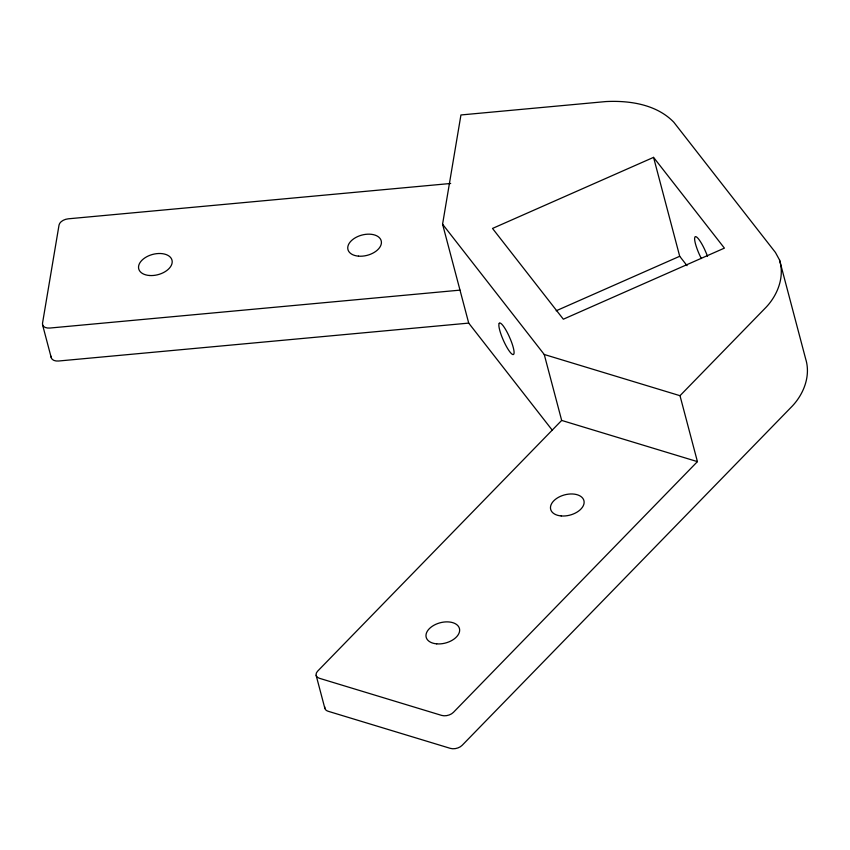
<?xml version="1.0" encoding="UTF-8"?>
<svg xmlns="http://www.w3.org/2000/svg" width="850" height="850" viewBox="0 0 850 850"><rect width="100%" height="100%" fill="white"/><g stroke="black" fill="none" stroke-linecap="round" stroke-linejoin="round"><path stroke-width="1.27" d="M552.479 430.461L468.711 323.106L442.574 224.198L460.944 114.963L605.891 101.564C629.638 100.385 656.508 104.359 673.774 122.177L775.434 252.461L779.524 259.962L805.651 358.87C810.9 375.562 803.951 393.656 792.381 405.992L462.145 745.322A8.596 5.238 -14.8 0 1 450.373 748.372L328.185 711.28A8.596 5.238 -14.8 0 1 324.796 706.934M544.244 354.482L561.669 420.421L317.666 671.128A8.596 5.238 -14.8 0 0 319.483 678.311L441.66 715.403A8.596 5.238 -14.8 0 0 453.433 712.343L697.425 461.635L680 395.696L544.244 354.482L442.574 224.198M680 395.696L766.254 307.084C777.814 294.737 784.763 276.654 779.524 259.962M653.565 157.367L492.511 228.438L563.338 319.207L724.402 248.126L653.565 157.367L679.702 256.275L687.034 265.668M556.176 310.781L679.702 256.275M450.681 183.472L68.319 218.811A8.596 5.238 -14.8 0 0 59.032 225.048L42.5 323.351A8.596 5.238 -14.8 0 0 49.948 328.036L459.999 290.137M468.711 323.106L58.661 361.006A8.596 5.238 -14.8 0 1 51.213 356.32M561.669 420.421L697.425 461.635M316.136 675.357L324.849 708.326M42.542 324.743L51.255 357.712M701.356 258.559A17.191 3.443 66.2 0 1 694.609 238.308L694.96 236.948A17.191 3.443 66.2 0 1 704.544 249.231L706.35 253.343A17.191 3.443 66.2 0 1 707.519 256.413M499.216 323.329L498.865 324.679A17.191 3.443 66.2 0 0 509.957 351.985A17.191 3.443 66.2 0 0 510.606 339.724L508.81 335.612A17.191 3.443 66.2 0 0 499.216 323.329M358.477 256.148A17.191 10.466 -14.8 0 0 381.225 240.869A17.191 10.466 -14.8 0 0 354.046 238.563A17.191 10.466 -14.8 0 0 358.477 256.148M149.26 275.485A17.191 10.466 -14.8 0 0 172.008 260.206A17.191 10.466 -14.8 0 0 144.829 257.901A17.191 10.466 -14.8 0 0 149.26 275.485M436.709 643.854A17.191 10.466 -14.8 0 0 459.457 628.575A17.191 10.466 -14.8 0 0 432.278 626.269A17.191 10.466 -14.8 0 0 436.709 643.854M561.191 515.939A17.191 10.466 -14.8 0 0 583.939 500.671A17.191 10.466 -14.8 0 0 556.771 498.355A17.191 10.466 -14.8 0 0 561.191 515.939"/></g></svg>
